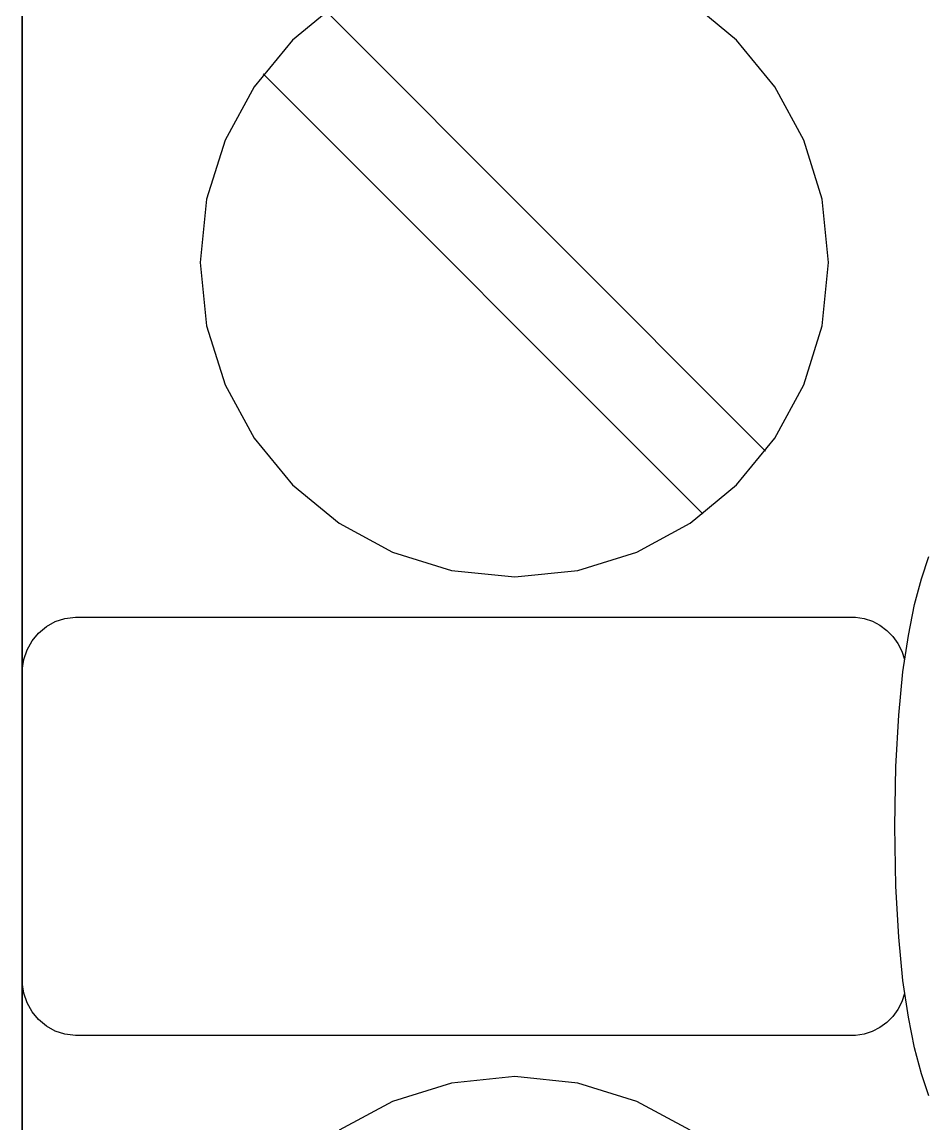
# Model space of a CAD drawing. Extents: x 1 to 47.7, y 0.2 to 35.
# Drawn here: x 36.708 to 37.19, y 3.276 to 3.863 of the extents above; entities that cross this region are included whole.
import ezdxf

# ---------------------------------------------------------------- set-up
doc = ezdxf.new("R2010")
doc.units = 0
doc.header["$MEASUREMENT"] = 0
for name, color, linetype in [('7_1__EMPTY_IO_BOARD_POSITI', 7, 'CONTINUOUS'), ('7_2___8__INDEPENDENT_INPUT', 7, 'CONTINUOUS'), ('7_3___8__OPTOISO_INDEPENDE', 7, 'CONTINUOUS'), ('7_4___24__OPTOISO_INDEPEND', 7, 'CONTINUOUS'), ('7_5___8__INDEPENDENT_INPUT', 7, 'CONTINUOUS'), ('7_6____8__INDEPENDENT_INPU', 7, 'CONTINUOUS'), ('7_7____8__OPTOISO_INDEPEND', 7, 'CONTINUOUS'), ('7_8____8__OPTOISO_INDEPEND', 7, 'CONTINUOUS')]:
    doc.layers.add(name, color=color, linetype=linetype)

msp = doc.modelspace()

# ---------------------------------------------------------------- linework, layer by layer
at = {"layer": '7_1__EMPTY_IO_BOARD_POSITI'}
msp.add_lwpolyline([(36.70801, 2.95001), (36.70801, 2.99694), (36.70801, 3.04792), (36.70801, 3.1028), (36.70801, 3.16142), (36.70801, 3.22364), (36.70801, 3.28929), (36.70801, 3.35823), (36.70801, 3.4303), (36.70801, 3.50535), (36.70801, 3.58322), (36.70801, 3.66377), (36.70801, 3.74683), (36.70801, 3.83226), (36.70801, 3.9199)], dxfattribs=at)
at = {"layer": '7_2___8__INDEPENDENT_INPUT'}
for points in [[(36.70795, 3.96688), (36.70795, 3.84107), (36.70795, 3.7197), (36.70795, 3.60324), (36.70795, 3.49213), (36.70795, 3.3868), (36.70795, 3.2877), (36.70795, 3.19529), (36.70795, 3.11), (36.70795, 3.07017), (36.70795, 3.03228), (36.70795, 2.9964), (36.70795, 2.96258), (36.70795, 2.93088)], [(36.87676, 3.87338), (36.85197, 3.85295), (36.83151, 3.82819), (36.81605, 3.79978), (36.80628, 3.76839), (36.80287, 3.73469), (36.80628, 3.70094), (36.81605, 3.66951), (36.83151, 3.64107), (36.85197, 3.61629), (36.87676, 3.59585), (36.9052, 3.58042), (36.93662, 3.57067), (36.97032, 3.56727), (37.004, 3.57067), (37.03537, 3.58042), (37.06375, 3.59585), (37.08848, 3.61629), (37.10887, 3.64107), (37.12427, 3.66951), (37.134, 3.70094), (37.1374, 3.73469), (37.134, 3.76839), (37.12427, 3.79978), (37.10887, 3.82819), (37.08848, 3.85295), (37.06375, 3.87338)], [(37.10398, 3.63427), (36.86971, 3.86854)], [(37.07056, 3.60085), (36.83629, 3.83511)], [(37.19081, 3.29093), (37.18699, 3.30272), (37.18332, 3.31654), (37.17997, 3.33291), (37.17708, 3.35237), (37.17482, 3.37544), (37.17335, 3.40265), (37.17282, 3.43451), (37.17335, 3.46637), (37.17482, 3.49357), (37.17708, 3.51663), (37.17997, 3.53609), (37.18332, 3.55247), (37.18699, 3.56628), (37.19081, 3.57807)], [(37.17794, 3.34545), (37.17645, 3.34101), (37.17433, 3.33692), (37.17164, 3.33324), (37.16845, 3.33002), (37.16481, 3.32734), (37.16077, 3.32525), (37.15641, 3.32382), (37.15177, 3.3231), (37.14428, 3.32303), (37.11204, 3.32303), (37.05795, 3.32303), (36.99028, 3.32303), (36.9173, 3.32303), (36.84727, 3.32303), (36.78845, 3.32303), (36.74913, 3.32303), (36.73638, 3.32304), (36.73081, 3.32374), (36.72563, 3.32547), (36.72092, 3.3281), (36.71678, 3.33155), (36.71332, 3.3357), (36.71064, 3.34045), (36.70883, 3.34571), (36.708, 3.35136), (36.70795, 3.35634), (36.70795, 3.3705), (36.70795, 3.39282), (36.70795, 3.42004), (36.70795, 3.44888), (36.70795, 3.4761), (36.70795, 3.49842), (36.70795, 3.51258), (36.708, 3.51756), (36.70883, 3.52321), (36.71064, 3.52846), (36.71332, 3.53322), (36.71678, 3.53737), (36.72092, 3.54081), (36.72563, 3.54344), (36.73081, 3.54516), (36.73638, 3.54586), (36.74913, 3.54588), (36.78845, 3.54588), (36.84727, 3.54588), (36.9173, 3.54588), (36.99028, 3.54588), (37.05795, 3.54588), (37.11204, 3.54588), (37.14428, 3.54588), (37.15178, 3.5458), (37.15645, 3.54508), (37.16083, 3.54363), (37.16487, 3.54151), (37.16851, 3.5388), (37.1717, 3.53555), (37.17437, 3.53183), (37.17647, 3.5277), (37.17794, 3.52322)], [(37.06375, 3.27262), (37.03537, 3.28804), (37.004, 3.29779), (36.97032, 3.30119), (36.93662, 3.29779), (36.9052, 3.28804), (36.87676, 3.27262)]]:
    msp.add_lwpolyline(points, dxfattribs=at)
at = {"layer": '7_3___8__OPTOISO_INDEPENDE'}
for points in [[(36.70795, 3.96688), (36.70795, 3.84107), (36.70795, 3.7197), (36.70795, 3.60324), (36.70795, 3.49213), (36.70795, 3.3868), (36.70795, 3.2877), (36.70795, 3.19529), (36.70795, 3.11), (36.70795, 3.07017), (36.70795, 3.03228), (36.70795, 2.9964), (36.70795, 2.96258), (36.70795, 2.93088)], [(36.87676, 3.87338), (36.85197, 3.85295), (36.83151, 3.82819), (36.81605, 3.79978), (36.80628, 3.76839), (36.80287, 3.73469), (36.80628, 3.70094), (36.81605, 3.66951), (36.83151, 3.64107), (36.85197, 3.61629), (36.87676, 3.59585), (36.9052, 3.58042), (36.93662, 3.57067), (36.97032, 3.56727), (37.004, 3.57067), (37.03537, 3.58042), (37.06375, 3.59585), (37.08848, 3.61629), (37.10887, 3.64107), (37.12427, 3.66951), (37.134, 3.70094), (37.1374, 3.73469), (37.134, 3.76839), (37.12427, 3.79978), (37.10887, 3.82819), (37.08848, 3.85295), (37.06375, 3.87338)], [(37.10398, 3.63427), (36.86971, 3.86854)], [(37.07056, 3.60085), (36.83629, 3.83511)], [(37.19081, 3.29093), (37.18699, 3.30272), (37.18332, 3.31654), (37.17997, 3.33291), (37.17708, 3.35237), (37.17482, 3.37544), (37.17335, 3.40265), (37.17282, 3.43451), (37.17335, 3.46637), (37.17482, 3.49357), (37.17708, 3.51663), (37.17997, 3.53609), (37.18332, 3.55247), (37.18699, 3.56628), (37.19081, 3.57807)], [(37.17794, 3.34545), (37.17645, 3.34101), (37.17433, 3.33692), (37.17164, 3.33324), (37.16845, 3.33002), (37.16481, 3.32734), (37.16077, 3.32525), (37.15641, 3.32382), (37.15177, 3.3231), (37.14428, 3.32303), (37.11204, 3.32303), (37.05795, 3.32303), (36.99028, 3.32303), (36.9173, 3.32303), (36.84727, 3.32303), (36.78845, 3.32303), (36.74913, 3.32303), (36.73638, 3.32304), (36.73081, 3.32374), (36.72563, 3.32547), (36.72092, 3.3281), (36.71678, 3.33155), (36.71332, 3.3357), (36.71064, 3.34045), (36.70883, 3.34571), (36.708, 3.35136), (36.70795, 3.35634), (36.70795, 3.3705), (36.70795, 3.39282), (36.70795, 3.42004), (36.70795, 3.44888), (36.70795, 3.4761), (36.70795, 3.49842), (36.70795, 3.51258), (36.708, 3.51756), (36.70883, 3.52321), (36.71064, 3.52846), (36.71332, 3.53322), (36.71678, 3.53737), (36.72092, 3.54081), (36.72563, 3.54344), (36.73081, 3.54516), (36.73638, 3.54586), (36.74913, 3.54588), (36.78845, 3.54588), (36.84727, 3.54588), (36.9173, 3.54588), (36.99028, 3.54588), (37.05795, 3.54588), (37.11204, 3.54588), (37.14428, 3.54588), (37.15178, 3.5458), (37.15645, 3.54508), (37.16083, 3.54363), (37.16487, 3.54151), (37.16851, 3.5388), (37.1717, 3.53555), (37.17437, 3.53183), (37.17647, 3.5277), (37.17794, 3.52322)], [(37.06375, 3.27262), (37.03537, 3.28804), (37.004, 3.29779), (36.97032, 3.30119), (36.93662, 3.29779), (36.9052, 3.28804), (36.87676, 3.27262)]]:
    msp.add_lwpolyline(points, dxfattribs=at)
at = {"layer": '7_4___24__OPTOISO_INDEPEND'}
for points in [[(36.70795, 3.96688), (36.70795, 3.84107), (36.70795, 3.7197), (36.70795, 3.60324), (36.70795, 3.49213), (36.70795, 3.3868), (36.70795, 3.2877), (36.70795, 3.19529), (36.70795, 3.11), (36.70795, 3.07017), (36.70795, 3.03228), (36.70795, 2.9964), (36.70795, 2.96258), (36.70795, 2.93088)], [(36.87676, 3.87338), (36.85197, 3.85295), (36.83151, 3.82819), (36.81605, 3.79978), (36.80628, 3.76839), (36.80287, 3.73469), (36.80628, 3.70094), (36.81605, 3.66951), (36.83151, 3.64107), (36.85197, 3.61629), (36.87676, 3.59585), (36.9052, 3.58042), (36.93662, 3.57067), (36.97032, 3.56727), (37.004, 3.57067), (37.03537, 3.58042), (37.06375, 3.59585), (37.08848, 3.61629), (37.10887, 3.64107), (37.12427, 3.66951), (37.134, 3.70094), (37.1374, 3.73469), (37.134, 3.76839), (37.12427, 3.79978), (37.10887, 3.82819), (37.08848, 3.85295), (37.06375, 3.87338)], [(37.10398, 3.63427), (36.86971, 3.86854)], [(37.07056, 3.60085), (36.83629, 3.83511)], [(37.19081, 3.29093), (37.18699, 3.30272), (37.18332, 3.31654), (37.17997, 3.33291), (37.17708, 3.35237), (37.17482, 3.37544), (37.17335, 3.40265), (37.17282, 3.43451), (37.17335, 3.46637), (37.17482, 3.49357), (37.17708, 3.51663), (37.17997, 3.53609), (37.18332, 3.55247), (37.18699, 3.56628), (37.19081, 3.57807)], [(37.17794, 3.34545), (37.17645, 3.34101), (37.17433, 3.33692), (37.17164, 3.33324), (37.16845, 3.33002), (37.16481, 3.32734), (37.16077, 3.32525), (37.15641, 3.32382), (37.15177, 3.3231), (37.14428, 3.32303), (37.11204, 3.32303), (37.05795, 3.32303), (36.99028, 3.32303), (36.9173, 3.32303), (36.84727, 3.32303), (36.78845, 3.32303), (36.74913, 3.32303), (36.73638, 3.32304), (36.73081, 3.32374), (36.72563, 3.32547), (36.72092, 3.3281), (36.71678, 3.33155), (36.71332, 3.3357), (36.71064, 3.34045), (36.70883, 3.34571), (36.708, 3.35136), (36.70795, 3.35634), (36.70795, 3.3705), (36.70795, 3.39282), (36.70795, 3.42004), (36.70795, 3.44888), (36.70795, 3.4761), (36.70795, 3.49842), (36.70795, 3.51258), (36.708, 3.51756), (36.70883, 3.52321), (36.71064, 3.52846), (36.71332, 3.53322), (36.71678, 3.53737), (36.72092, 3.54081), (36.72563, 3.54344), (36.73081, 3.54516), (36.73638, 3.54586), (36.74913, 3.54588), (36.78845, 3.54588), (36.84727, 3.54588), (36.9173, 3.54588), (36.99028, 3.54588), (37.05795, 3.54588), (37.11204, 3.54588), (37.14428, 3.54588), (37.15178, 3.5458), (37.15645, 3.54508), (37.16083, 3.54363), (37.16487, 3.54151), (37.16851, 3.5388), (37.1717, 3.53555), (37.17437, 3.53183), (37.17647, 3.5277), (37.17794, 3.52322)], [(37.06375, 3.27262), (37.03537, 3.28804), (37.004, 3.29779), (36.97032, 3.30119), (36.93662, 3.29779), (36.9052, 3.28804), (36.87676, 3.27262)]]:
    msp.add_lwpolyline(points, dxfattribs=at)
at = {"layer": '7_5___8__INDEPENDENT_INPUT'}
for points in [[(36.70795, 3.96688), (36.70795, 3.84107), (36.70795, 3.7197), (36.70795, 3.60324), (36.70795, 3.49213), (36.70795, 3.3868), (36.70795, 3.2877), (36.70795, 3.19529), (36.70795, 3.11), (36.70795, 3.07017), (36.70795, 3.03228), (36.70795, 2.9964), (36.70795, 2.96258), (36.70795, 2.93088)], [(36.87676, 3.87338), (36.85197, 3.85295), (36.83151, 3.82819), (36.81605, 3.79978), (36.80628, 3.76839), (36.80287, 3.73469), (36.80628, 3.70094), (36.81605, 3.66951), (36.83151, 3.64107), (36.85197, 3.61629), (36.87676, 3.59585), (36.9052, 3.58042), (36.93662, 3.57067), (36.97032, 3.56727), (37.004, 3.57067), (37.03537, 3.58042), (37.06375, 3.59585), (37.08848, 3.61629), (37.10887, 3.64107), (37.12427, 3.66951), (37.134, 3.70094), (37.1374, 3.73469), (37.134, 3.76839), (37.12427, 3.79978), (37.10887, 3.82819), (37.08848, 3.85295), (37.06375, 3.87338)], [(37.10398, 3.63427), (36.86971, 3.86854)], [(37.07056, 3.60085), (36.83629, 3.83511)], [(37.19081, 3.29093), (37.18699, 3.30272), (37.18332, 3.31654), (37.17997, 3.33291), (37.17708, 3.35237), (37.17482, 3.37544), (37.17335, 3.40265), (37.17282, 3.43451), (37.17335, 3.46637), (37.17482, 3.49357), (37.17708, 3.51663), (37.17997, 3.53609), (37.18332, 3.55247), (37.18699, 3.56628), (37.19081, 3.57807)], [(37.17794, 3.34545), (37.17645, 3.34101), (37.17433, 3.33692), (37.17164, 3.33324), (37.16845, 3.33002), (37.16481, 3.32734), (37.16077, 3.32525), (37.15641, 3.32382), (37.15177, 3.3231), (37.14428, 3.32303), (37.11204, 3.32303), (37.05795, 3.32303), (36.99028, 3.32303), (36.9173, 3.32303), (36.84727, 3.32303), (36.78845, 3.32303), (36.74913, 3.32303), (36.73638, 3.32304), (36.73081, 3.32374), (36.72563, 3.32547), (36.72092, 3.3281), (36.71678, 3.33155), (36.71332, 3.3357), (36.71064, 3.34045), (36.70883, 3.34571), (36.708, 3.35136), (36.70795, 3.35634), (36.70795, 3.3705), (36.70795, 3.39282), (36.70795, 3.42004), (36.70795, 3.44888), (36.70795, 3.4761), (36.70795, 3.49842), (36.70795, 3.51258), (36.708, 3.51756), (36.70883, 3.52321), (36.71064, 3.52846), (36.71332, 3.53322), (36.71678, 3.53737), (36.72092, 3.54081), (36.72563, 3.54344), (36.73081, 3.54516), (36.73638, 3.54586), (36.74913, 3.54588), (36.78845, 3.54588), (36.84727, 3.54588), (36.9173, 3.54588), (36.99028, 3.54588), (37.05795, 3.54588), (37.11204, 3.54588), (37.14428, 3.54588), (37.15178, 3.5458), (37.15645, 3.54508), (37.16083, 3.54363), (37.16487, 3.54151), (37.16851, 3.5388), (37.1717, 3.53555), (37.17437, 3.53183), (37.17647, 3.5277), (37.17794, 3.52322)], [(37.06375, 3.27262), (37.03537, 3.28804), (37.004, 3.29779), (36.97032, 3.30119), (36.93662, 3.29779), (36.9052, 3.28804), (36.87676, 3.27262)]]:
    msp.add_lwpolyline(points, dxfattribs=at)
at = {"layer": '7_6____8__INDEPENDENT_INPU'}
for points in [[(36.70795, 3.96688), (36.70795, 3.84107), (36.70795, 3.7197), (36.70795, 3.60324), (36.70795, 3.49213), (36.70795, 3.3868), (36.70795, 3.2877), (36.70795, 3.19529), (36.70795, 3.11), (36.70795, 3.07017), (36.70795, 3.03228), (36.70795, 2.9964), (36.70795, 2.96258), (36.70795, 2.93088)], [(36.87676, 3.87338), (36.85197, 3.85295), (36.83151, 3.82819), (36.81605, 3.79978), (36.80628, 3.76839), (36.80287, 3.73469), (36.80628, 3.70094), (36.81605, 3.66951), (36.83151, 3.64107), (36.85197, 3.61629), (36.87676, 3.59585), (36.9052, 3.58042), (36.93662, 3.57067), (36.97032, 3.56727), (37.004, 3.57067), (37.03537, 3.58042), (37.06375, 3.59585), (37.08848, 3.61629), (37.10887, 3.64107), (37.12427, 3.66951), (37.134, 3.70094), (37.1374, 3.73469), (37.134, 3.76839), (37.12427, 3.79978), (37.10887, 3.82819), (37.08848, 3.85295), (37.06375, 3.87338)], [(37.10398, 3.63427), (36.86971, 3.86854)], [(37.07056, 3.60085), (36.83629, 3.83511)], [(37.19081, 3.29093), (37.18699, 3.30272), (37.18332, 3.31654), (37.17997, 3.33291), (37.17708, 3.35237), (37.17482, 3.37544), (37.17335, 3.40265), (37.17282, 3.43451), (37.17335, 3.46637), (37.17482, 3.49357), (37.17708, 3.51663), (37.17997, 3.53609), (37.18332, 3.55247), (37.18699, 3.56628), (37.19081, 3.57807)], [(37.17794, 3.34545), (37.17645, 3.34101), (37.17433, 3.33692), (37.17164, 3.33324), (37.16845, 3.33002), (37.16481, 3.32734), (37.16077, 3.32525), (37.15641, 3.32382), (37.15177, 3.3231), (37.14428, 3.32303), (37.11204, 3.32303), (37.05795, 3.32303), (36.99028, 3.32303), (36.9173, 3.32303), (36.84727, 3.32303), (36.78845, 3.32303), (36.74913, 3.32303), (36.73638, 3.32304), (36.73081, 3.32374), (36.72563, 3.32547), (36.72092, 3.3281), (36.71678, 3.33155), (36.71332, 3.3357), (36.71064, 3.34045), (36.70883, 3.34571), (36.708, 3.35136), (36.70795, 3.35634), (36.70795, 3.3705), (36.70795, 3.39282), (36.70795, 3.42004), (36.70795, 3.44888), (36.70795, 3.4761), (36.70795, 3.49842), (36.70795, 3.51258), (36.708, 3.51756), (36.70883, 3.52321), (36.71064, 3.52846), (36.71332, 3.53322), (36.71678, 3.53737), (36.72092, 3.54081), (36.72563, 3.54344), (36.73081, 3.54516), (36.73638, 3.54586), (36.74913, 3.54588), (36.78845, 3.54588), (36.84727, 3.54588), (36.9173, 3.54588), (36.99028, 3.54588), (37.05795, 3.54588), (37.11204, 3.54588), (37.14428, 3.54588), (37.15178, 3.5458), (37.15645, 3.54508), (37.16083, 3.54363), (37.16487, 3.54151), (37.16851, 3.5388), (37.1717, 3.53555), (37.17437, 3.53183), (37.17647, 3.5277), (37.17794, 3.52322)], [(37.06375, 3.27262), (37.03537, 3.28804), (37.004, 3.29779), (36.97032, 3.30119), (36.93662, 3.29779), (36.9052, 3.28804), (36.87676, 3.27262)]]:
    msp.add_lwpolyline(points, dxfattribs=at)
at = {"layer": '7_7____8__OPTOISO_INDEPEND'}
for points in [[(36.70795, 3.96688), (36.70795, 3.84107), (36.70795, 3.7197), (36.70795, 3.60324), (36.70795, 3.49213), (36.70795, 3.3868), (36.70795, 3.2877), (36.70795, 3.19529), (36.70795, 3.11), (36.70795, 3.07017), (36.70795, 3.03228), (36.70795, 2.9964), (36.70795, 2.96258), (36.70795, 2.93088)], [(36.87676, 3.87338), (36.85197, 3.85295), (36.83151, 3.82819), (36.81605, 3.79978), (36.80628, 3.76839), (36.80287, 3.73469), (36.80628, 3.70094), (36.81605, 3.66951), (36.83151, 3.64107), (36.85197, 3.61629), (36.87676, 3.59585), (36.9052, 3.58042), (36.93662, 3.57067), (36.97032, 3.56727), (37.004, 3.57067), (37.03537, 3.58042), (37.06375, 3.59585), (37.08848, 3.61629), (37.10887, 3.64107), (37.12427, 3.66951), (37.134, 3.70094), (37.1374, 3.73469), (37.134, 3.76839), (37.12427, 3.79978), (37.10887, 3.82819), (37.08848, 3.85295), (37.06375, 3.87338)], [(37.10398, 3.63427), (36.86971, 3.86854)], [(37.07056, 3.60085), (36.83629, 3.83511)], [(37.19081, 3.29093), (37.18699, 3.30272), (37.18332, 3.31654), (37.17997, 3.33291), (37.17708, 3.35237), (37.17482, 3.37544), (37.17335, 3.40265), (37.17282, 3.43451), (37.17335, 3.46637), (37.17482, 3.49357), (37.17708, 3.51663), (37.17997, 3.53609), (37.18332, 3.55247), (37.18699, 3.56628), (37.19081, 3.57807)], [(37.17794, 3.34545), (37.17645, 3.34101), (37.17433, 3.33692), (37.17164, 3.33324), (37.16845, 3.33002), (37.16481, 3.32734), (37.16077, 3.32525), (37.15641, 3.32382), (37.15177, 3.3231), (37.14428, 3.32303), (37.11204, 3.32303), (37.05795, 3.32303), (36.99028, 3.32303), (36.9173, 3.32303), (36.84727, 3.32303), (36.78845, 3.32303), (36.74913, 3.32303), (36.73638, 3.32304), (36.73081, 3.32374), (36.72563, 3.32547), (36.72092, 3.3281), (36.71678, 3.33155), (36.71332, 3.3357), (36.71064, 3.34045), (36.70883, 3.34571), (36.708, 3.35136), (36.70795, 3.35634), (36.70795, 3.3705), (36.70795, 3.39282), (36.70795, 3.42004), (36.70795, 3.44888), (36.70795, 3.4761), (36.70795, 3.49842), (36.70795, 3.51258), (36.708, 3.51756), (36.70883, 3.52321), (36.71064, 3.52846), (36.71332, 3.53322), (36.71678, 3.53737), (36.72092, 3.54081), (36.72563, 3.54344), (36.73081, 3.54516), (36.73638, 3.54586), (36.74913, 3.54588), (36.78845, 3.54588), (36.84727, 3.54588), (36.9173, 3.54588), (36.99028, 3.54588), (37.05795, 3.54588), (37.11204, 3.54588), (37.14428, 3.54588), (37.15178, 3.5458), (37.15645, 3.54508), (37.16083, 3.54363), (37.16487, 3.54151), (37.16851, 3.5388), (37.1717, 3.53555), (37.17437, 3.53183), (37.17647, 3.5277), (37.17794, 3.52322)], [(37.06375, 3.27262), (37.03537, 3.28804), (37.004, 3.29779), (36.97032, 3.30119), (36.93662, 3.29779), (36.9052, 3.28804), (36.87676, 3.27262)]]:
    msp.add_lwpolyline(points, dxfattribs=at)
at = {"layer": '7_8____8__OPTOISO_INDEPEND'}
for points in [[(36.70795, 3.96688), (36.70795, 3.84107), (36.70795, 3.7197), (36.70795, 3.60324), (36.70795, 3.49213), (36.70795, 3.3868), (36.70795, 3.2877), (36.70795, 3.19529), (36.70795, 3.11), (36.70795, 3.07017), (36.70795, 3.03228), (36.70795, 2.9964), (36.70795, 2.96258), (36.70795, 2.93088)], [(36.87676, 3.87338), (36.85197, 3.85295), (36.83151, 3.82819), (36.81605, 3.79978), (36.80628, 3.76839), (36.80287, 3.73469), (36.80628, 3.70094), (36.81605, 3.66951), (36.83151, 3.64107), (36.85197, 3.61629), (36.87676, 3.59585), (36.9052, 3.58042), (36.93662, 3.57067), (36.97032, 3.56727), (37.004, 3.57067), (37.03537, 3.58042), (37.06375, 3.59585), (37.08848, 3.61629), (37.10887, 3.64107), (37.12427, 3.66951), (37.134, 3.70094), (37.1374, 3.73469), (37.134, 3.76839), (37.12427, 3.79978), (37.10887, 3.82819), (37.08848, 3.85295), (37.06375, 3.87338)], [(37.10398, 3.63427), (36.86971, 3.86854)], [(37.07056, 3.60085), (36.83629, 3.83511)], [(37.19081, 3.29093), (37.18699, 3.30272), (37.18332, 3.31654), (37.17997, 3.33291), (37.17708, 3.35237), (37.17482, 3.37544), (37.17335, 3.40265), (37.17282, 3.43451), (37.17335, 3.46637), (37.17482, 3.49357), (37.17708, 3.51663), (37.17997, 3.53609), (37.18332, 3.55247), (37.18699, 3.56628), (37.19081, 3.57807)], [(37.17794, 3.34545), (37.17645, 3.34101), (37.17433, 3.33692), (37.17164, 3.33324), (37.16845, 3.33002), (37.16481, 3.32734), (37.16077, 3.32525), (37.15641, 3.32382), (37.15177, 3.3231), (37.14428, 3.32303), (37.11204, 3.32303), (37.05795, 3.32303), (36.99028, 3.32303), (36.9173, 3.32303), (36.84727, 3.32303), (36.78845, 3.32303), (36.74913, 3.32303), (36.73638, 3.32304), (36.73081, 3.32374), (36.72563, 3.32547), (36.72092, 3.3281), (36.71678, 3.33155), (36.71332, 3.3357), (36.71064, 3.34045), (36.70883, 3.34571), (36.708, 3.35136), (36.70795, 3.35634), (36.70795, 3.3705), (36.70795, 3.39282), (36.70795, 3.42004), (36.70795, 3.44888), (36.70795, 3.4761), (36.70795, 3.49842), (36.70795, 3.51258), (36.708, 3.51756), (36.70883, 3.52321), (36.71064, 3.52846), (36.71332, 3.53322), (36.71678, 3.53737), (36.72092, 3.54081), (36.72563, 3.54344), (36.73081, 3.54516), (36.73638, 3.54586), (36.74913, 3.54588), (36.78845, 3.54588), (36.84727, 3.54588), (36.9173, 3.54588), (36.99028, 3.54588), (37.05795, 3.54588), (37.11204, 3.54588), (37.14428, 3.54588), (37.15178, 3.5458), (37.15645, 3.54508), (37.16083, 3.54363), (37.16487, 3.54151), (37.16851, 3.5388), (37.1717, 3.53555), (37.17437, 3.53183), (37.17647, 3.5277), (37.17794, 3.52322)], [(37.06375, 3.27262), (37.03537, 3.28804), (37.004, 3.29779), (36.97032, 3.30119), (36.93662, 3.29779), (36.9052, 3.28804), (36.87676, 3.27262)]]:
    msp.add_lwpolyline(points, dxfattribs=at)

doc.saveas('drawing.dxf')
